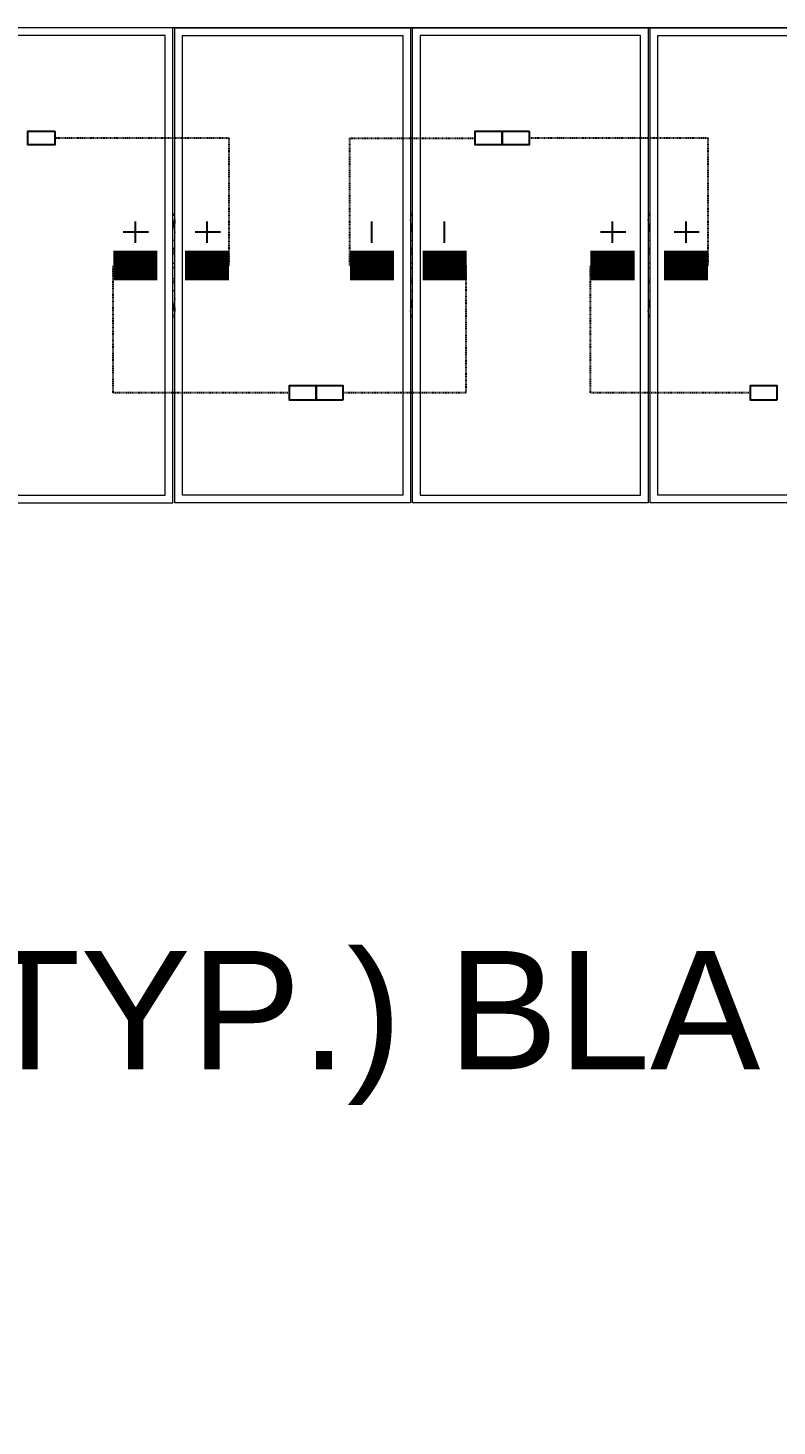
# Model space of a CAD drawing. Header units: feet. Extents: x -12372 to 90117, y -14865 to 4121.
# Drawn here: x 5835.1 to 5961.7, y 2393.5 to 2629.9 of the extents above; entities that cross this region are included whole.
import ezdxf
from ezdxf import colors
from ezdxf.entities.mleader import LeaderData, LeaderLine
from ezdxf.math import Vec2, Vec3

# ---------------------------------------------------------------- set-up
doc = ezdxf.new("R2010")
doc.units = ezdxf.units.FT
doc.header["$MEASUREMENT"] = 0
doc.linetypes.add('HIDDEN', pattern=[0.375, 0.25, -0.125])
for name, color, linetype in [('E-HARN-COMP', 8, 'Continuous'), ('E-TRNK-CABL-NEG', 6, 'HIDDEN'), ('E-TRUNK-CABLE-POS', 6, 'HIDDEN'), ('G-ANNO-TEXT', 1, 'Continuous'), ('Polarity-Text', 7, 'Continuous')]:
    doc.layers.add(name, color=color, linetype=linetype)
doc.styles.add('NEI-A', font='arial.ttf')

# ---------------------------------------------------------------- blocks, each defined once
blk = doc.blocks.new('A$Ccdbb2b2c')
at = {"lineweight": 5}
for points in [[(4.1298, 0), (4.1298, 0.4133), (5.9848, 0.4133)], [(5.3648, 0.2517), (5.3664, 0.2517)], [(5.3648, 0.25), (5.3664, 0.25)], [(5.3648, 0.235), (5.3664, 0.2467), (5.3664, 0.2433)], [(5.5714, 0.2517), (5.5731, 0.2517)], [(5.5714, 0.25), (5.5731, 0.25)], [(5.5714, 0.235), (5.5731, 0.2467), (5.5731, 0.2433)], [(5.7781, 0.2517), (5.7798, 0.2517)], [(5.7781, 0.25), (5.7798, 0.25)], [(5.7781, 0.2467), (5.7781, 0.2433)], [(5.7798, 0.2467), (5.7781, 0.235)], [(5.3648, 0.2283), (5.3664, 0.2283)], [(5.3664, 0.2217), (5.3648, 0.2217)], [(5.3648, 0.22), (5.3664, 0.22)], [(5.5714, 0.2283), (5.5731, 0.2283)], [(5.5731, 0.2217), (5.5714, 0.2217)], [(5.5714, 0.22), (5.5731, 0.22)], [(5.7781, 0.2283), (5.7798, 0.2283)], [(5.7798, 0.2217), (5.7781, 0.2217)], [(5.7781, 0.22), (5.7798, 0.22)], [(5.3648, 0.2183), (5.3664, 0.2183)], [(5.3664, 0.2167), (5.3648, 0.2167)], [(5.3648, 0.2083), (5.3664, 0.2083)], [(5.5714, 0.2183), (5.5731, 0.2183)], [(5.5731, 0.2167), (5.5714, 0.2167)], [(5.5714, 0.2083), (5.5731, 0.2083)], [(5.7781, 0.2183), (5.7798, 0.2183)], [(5.7798, 0.2167), (5.7781, 0.2167)], [(5.7781, 0.2083), (5.7798, 0.2083)], [(5.3664, 0.205), (5.3648, 0.205)], [(5.3648, 0.195), (5.3664, 0.195)], [(5.5731, 0.205), (5.5714, 0.205)], [(5.5714, 0.195), (5.5731, 0.195)], [(5.7798, 0.205), (5.7781, 0.205)], [(5.7781, 0.195), (5.7798, 0.195)], [(5.3664, 0.1933), (5.3648, 0.1933)], [(5.3648, 0.1917), (5.3664, 0.1917)], [(5.3664, 0.185), (5.3648, 0.185)], [(5.5731, 0.1933), (5.5714, 0.1933)], [(5.5714, 0.1917), (5.5731, 0.1917)], [(5.5731, 0.185), (5.5714, 0.185)], [(5.7798, 0.1933), (5.7781, 0.1933)], [(5.7781, 0.1917), (5.7798, 0.1917)], [(5.7798, 0.185), (5.7781, 0.185)], [(5.3664, 0.17), (5.3664, 0.1667), (5.3648, 0.1783)], [(5.5731, 0.17), (5.5731, 0.1667), (5.5714, 0.1783)], [(5.7781, 0.1783), (5.7798, 0.1667)], [(5.3648, 0.1633), (5.3664, 0.1633)], [(5.3648, 0.1617), (5.3664, 0.1617)], [(5.3664, 0.1667), (5.3664, 0.1667)], [(5.5714, 0.1633), (5.5731, 0.1633)], [(5.5714, 0.1617), (5.5731, 0.1617)], [(5.5731, 0.1667), (5.5731, 0.1667)], [(5.7781, 0.17), (5.7781, 0.1667)], [(5.7781, 0.1667), (5.7781, 0.1667)], [(5.7781, 0.1633), (5.7798, 0.1633)], [(5.7781, 0.1617), (5.7798, 0.1617)]]:
    blk.add_lwpolyline(points, dxfattribs=at)
for points in [[(5.1598, 0), (5.3648, 0), (5.3648, 0.4133), (5.1598, 0.4133)], [(5.1681, 0.0067), (5.3581, 0.0067), (5.3581, 0.4067), (5.1681, 0.4067)], [(5.3664, 0.4133), (5.3664, 0), (5.5714, 0), (5.5714, 0.4133)], [(5.5648, 0.4067), (5.5648, 0.0067), (5.3731, 0.0067), (5.3731, 0.4067)], [(5.7781, 0.4133), (5.5731, 0.4133), (5.5731, 0), (5.7781, 0)], [(5.5798, 0.0067), (5.7714, 0.0067), (5.7714, 0.4067), (5.5798, 0.4067)], [(5.7798, 0), (5.7798, 0.4133), (5.9848, 0.4133), (5.9848, 0)], [(5.7864, 0.0067), (5.7864, 0.4067), (5.9764, 0.4067), (5.9764, 0.0067)]]:
    blk.add_lwpolyline(points, close=True, dxfattribs=at)

msp = doc.modelspace()

# ---------------------------------------------------------------- linework, layer by layer
at = {"layer": 'E-HARN-COMP'}
for points in [[(5839.66, 2612.43), (5839.66, 2610.1), (5835.1, 2610.1), (5835.1, 2612.43)], [(5915.25, 2612.43), (5915.25, 2610.1), (5910.69, 2610.1), (5910.69, 2612.43)], [(5919.81, 2612.43), (5919.81, 2610.1), (5915.25, 2610.1), (5915.25, 2612.43)], [(5883.83, 2567.03), (5883.83, 2569.36), (5879.26, 2569.36), (5879.26, 2567.03)], [(5888.39, 2567.03), (5888.39, 2569.36), (5883.83, 2569.36), (5883.83, 2567.03)], [(5961.7, 2567.03), (5961.7, 2569.36), (5957.13, 2569.36), (5957.13, 2567.03)]]:
    msp.add_lwpolyline(points, close=True, dxfattribs=at)
at = {"layer": 'E-HARN-COMP', "const_width": 5}
for points in [[(5849.51, 2589.73), (5856.96, 2589.73)], [(5869.1, 2589.73), (5861.65, 2589.73)], [(5889.51, 2589.73), (5896.96, 2589.73)], [(5909.25, 2589.73), (5901.79, 2589.73)], [(5930.17, 2589.73), (5937.62, 2589.73)], [(5950.05, 2589.73), (5942.6, 2589.73)]]:
    msp.add_lwpolyline(points, dxfattribs=at)
at = {"layer": 'E-TRNK-CABL-NEG', "ltscale": 0.1}
for points in [[(5889.51, 2589.73), (5889.51, 2611.26), (5910.54, 2611.26)], [(5909.1, 2589.73), (5909.1, 2568.19), (5888.39, 2568.19)]]:
    msp.add_lwpolyline(points, dxfattribs=at)
at = {"layer": 'E-TRUNK-CABLE-POS', "ltscale": 0.1}
for points in [[(5869.1, 2589.73), (5869.1, 2611.26), (5839.52, 2611.26)], [(5950.05, 2589.73), (5950.05, 2611.26), (5919.81, 2611.26)], [(5879.41, 2568.19), (5849.51, 2568.19), (5849.51, 2589.73)], [(5957.13, 2568.19), (5930.17, 2568.19), (5930.17, 2589.73)]]:
    msp.add_lwpolyline(points, dxfattribs=at)
at = {"layer": 'Polarity-Text'}
for p, q in [((5853.2, 2597.19), (5853.2, 2593.57)), ((5865.34, 2597.19), (5865.34, 2593.57)), ((5893.16, 2597.19), (5893.16, 2593.57)), ((5905.44, 2597.19), (5905.44, 2593.57)), ((5933.86, 2597.19), (5933.86, 2593.57)), ((5946.29, 2597.19), (5946.29, 2593.57)), ((5855.47, 2595.38), (5851.2, 2595.38)), ((5867.62, 2595.38), (5863.34, 2595.38)), ((5936.13, 2595.38), (5931.86, 2595.38)), ((5948.56, 2595.38), (5944.29, 2595.38))]:
    msp.add_line(p, q, dxfattribs=at)

# ---------------------------------------------------------------- block references
at = {"xscale": -194.318304, "yscale": 194.318304, "zscale": 194.318304}
msp.add_blockref('A$Ccdbb2b2c', (6982.71, 2549.57), dxfattribs=at)

# ---------------------------------------------------------------- leaders
at = {"layer": 'G-ANNO-TEXT'}
ml = msp.add_multileader_mtext('Standard', dxfattribs=at)
ml.set_content('(TYP.) BLA HARNESS CONNECTORS', color=256, style='NEI-A')
ml.set_leader_properties()
ml.build(insert=Vec2(0, 0))
ml.multileader.update_dxf_attribs({"dogleg_length": 0.36, "arrow_head_size": 22.51})
ctx = ml.context
ctx.base_point, ctx.char_height, ctx.arrow_head_size, ctx.landing_gap_size, ctx.plane_origin = Vec3(5794.56, 2460.88), 20, 22.51, 23.05, Vec3(12173.06, -3391.33)
notes = []
notes.append((ctx, [(0, (1, 1, 0), (5748.46, 2460.88), (1, 0), 46.1, [(0, [(5698.05, 2530.15), (5737.28, 2518.11)], 0, [])])]))
ctx.mtext.insert, ctx.mtext.width, ctx.mtext.flow_direction = Vec3(5817.61, 2473.82), 489.3132, 5
ctx.mtext.has_bg_fill, ctx.mtext.bg_color, ctx.mtext.bg_scale_factor, ctx.mtext.bg_transparency, ctx.mtext.use_window_bg_color = 1, -1073741824, 1.5, 0, 1
for ctx, leaders in notes:
    for number, flags, end, landing, length, lines in leaders:
        leader = LeaderData()
        leader.index, (leader.has_last_leader_line, leader.has_dogleg_vector, leader.attachment_direction) = number, flags
        leader.last_leader_point, leader.dogleg_vector, leader.dogleg_length = Vec3(end), Vec3(landing), length
        for number, points, colour, breaks in lines:
            line = LeaderLine()
            line.index, line.vertices, line.color, line.breaks = number, Vec3.list(points), colors.encode_raw_color(colour), breaks
            leader.lines.append(line)
        ctx.leaders.append(leader)

# ---------------------------------------------------------------- next in the draw order: leaders
ml = msp.add_multileader_mtext('Standard', dxfattribs=at)
ml.set_content('MOTOR GAP STRING JUMPER', color=256, style='NEI-A')
ml.set_leader_properties()
ml.build(insert=Vec2(0, 0))
ml.multileader.update_dxf_attribs({"dogleg_length": 0.36, "arrow_head_size": 22.51})
ctx = ml.context
ctx.base_point, ctx.char_height, ctx.arrow_head_size, ctx.landing_gap_size, ctx.plane_origin = Vec3(5409.63, 2315.64, -22.9), 20, 22.51, 23.05, Vec3(12736.78, -2992.56, -22.9)
notes = []
notes.append((ctx, [(0, (1, 1, 0), (5363.53, 2315.64, -22.9), (1, 0), 46.1, [(0, [(5092.28, 2609.21, -22.9)], 0, [])])]))
ctx.mtext.insert, ctx.mtext.width, ctx.mtext.flow_direction = Vec3(5432.68, 2325.81, -22.9), 406.5438, 5
ctx.mtext.has_bg_fill, ctx.mtext.bg_color, ctx.mtext.bg_scale_factor, ctx.mtext.bg_transparency, ctx.mtext.use_window_bg_color = 1, -1073741824, 1.5, 0, 1
for ctx, leaders in notes:
    for number, flags, end, landing, length, lines in leaders:
        leader = LeaderData()
        leader.index, (leader.has_last_leader_line, leader.has_dogleg_vector, leader.attachment_direction) = number, flags
        leader.last_leader_point, leader.dogleg_vector, leader.dogleg_length = Vec3(end), Vec3(landing), length
        for number, points, colour, breaks in lines:
            line = LeaderLine()
            line.index, line.vertices, line.color, line.breaks = number, Vec3.list(points), colors.encode_raw_color(colour), breaks
            leader.lines.append(line)
        ctx.leaders.append(leader)

doc.saveas('drawing.dxf')
